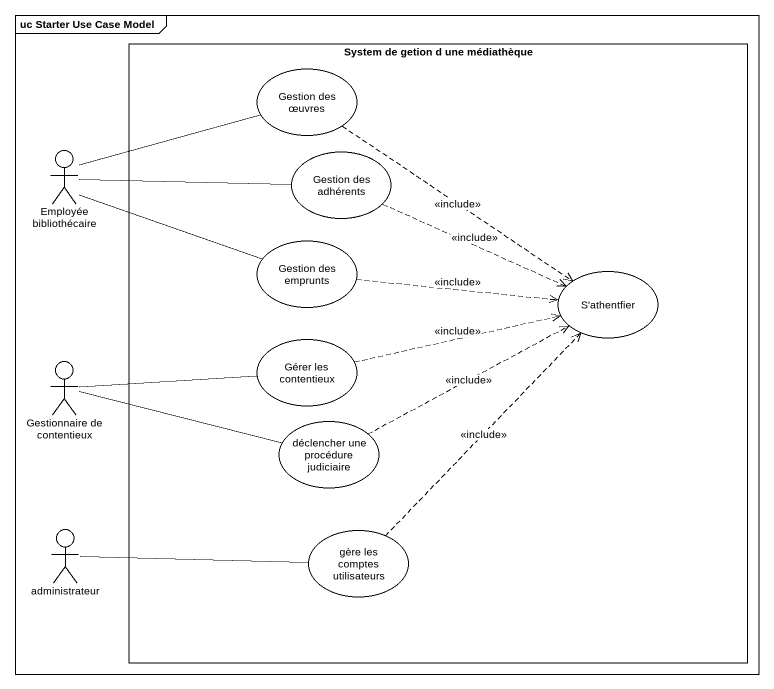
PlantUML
@startuml
mainframe uc Starter Use Case Model
rectangle "System de getion d une médiathèque" as System_de_getion_d_une {
  usecase "Gestion des œuvres" as Gestion_des_œuvres
  usecase "Gestion des adhérents" as Gestion_des_adhérents
  usecase "Gestion des emprunts" as Gestion_des_emprunts
  usecase "S'athentfier" as S_athentfier
  usecase "Gérer les contentieux" as Gérer_les_contentieux
  usecase "déclencher une procédure judiciaire" as déclencher_une_procédure
  usecase "gère les comptes utilisateurs" as gère_les_comptes
}
actor "Employée bibliothécaire" as Employée_bibliothécaire
actor "Gestionnaire de contentieux" as Gestionnaire_de_contentieux
actor administrateur
Gestion_des_œuvres ..> S_athentfier : <<include>>
Employée_bibliothécaire -right- Gestion_des_œuvres
Employée_bibliothécaire -right- Gestion_des_adhérents
Employée_bibliothécaire -right- Gestion_des_emprunts
Gestion_des_adhérents .right.> S_athentfier : <<include>>
Gestion_des_emprunts .right.> S_athentfier : <<include>>
Gérer_les_contentieux .right.> S_athentfier : <<include>>
Gestionnaire_de_contentieux -right- Gérer_les_contentieux
Gestionnaire_de_contentieux -right- déclencher_une_procédure
déclencher_une_procédure .right.> S_athentfier : <<include>>
administrateur -right- gère_les_comptes
gère_les_comptes .up.> S_athentfier : <<include>>
@enduml
